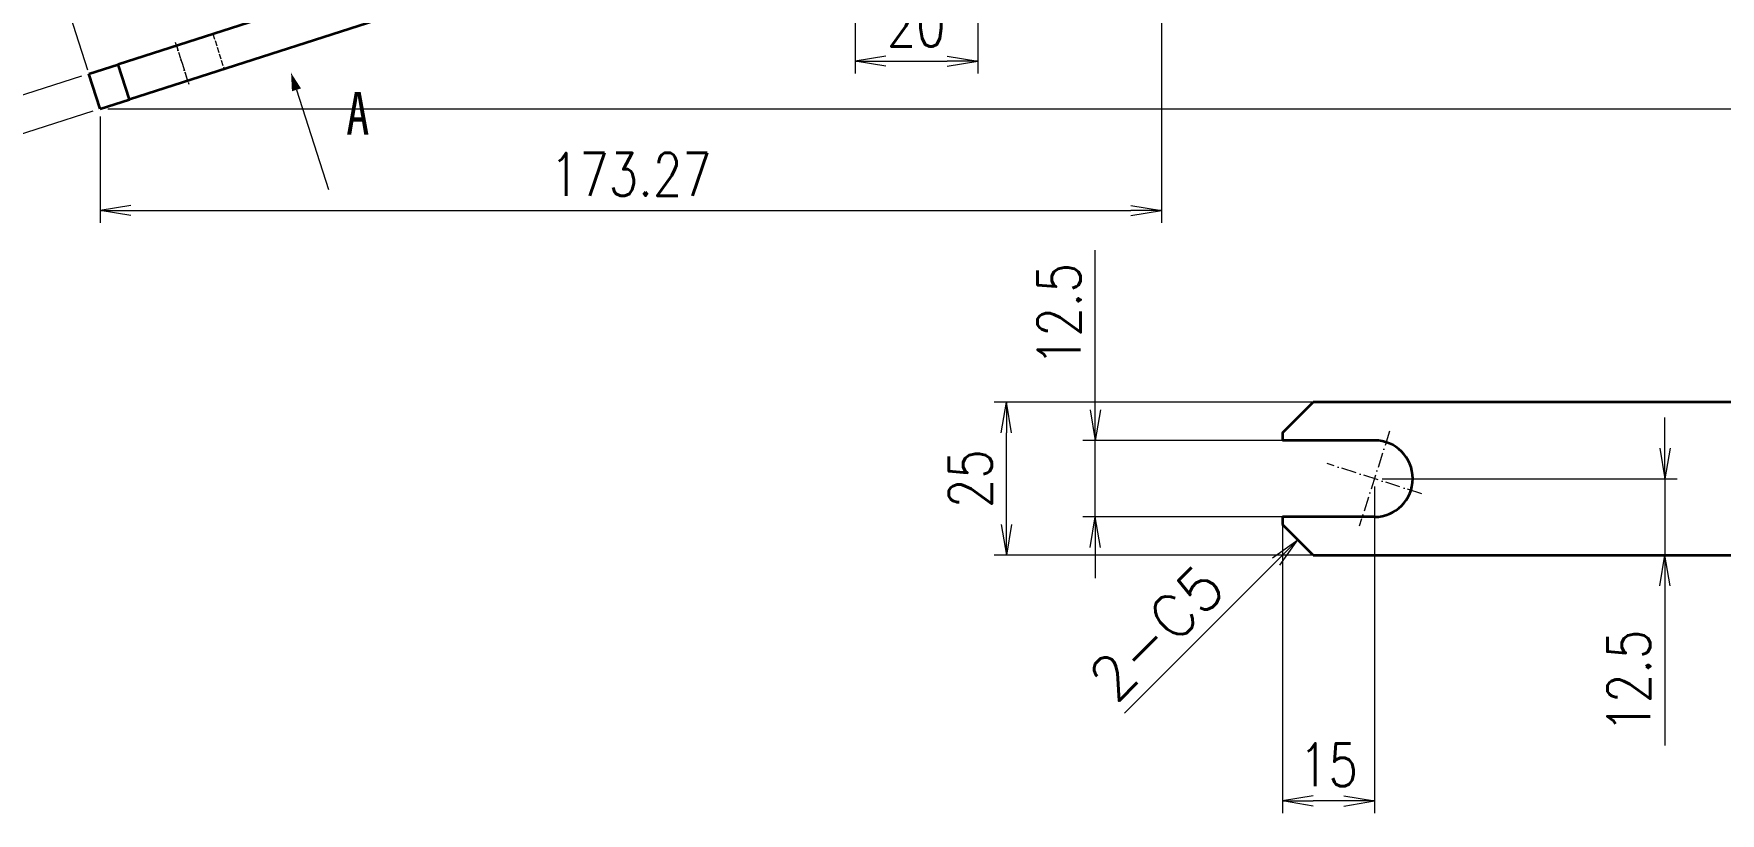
# Model space of a CAD drawing. Header units: millimetres. Extents: x -49572 to 104182, y -50696 to 51993.
# Drawn here: x -47445.2 to -47169.8, y 43098.5 to 43225.8 of the extents above; entities that cross this region are included whole.
import ezdxf
from ezdxf.enums import TextEntityAlignment as Align

# ---------------------------------------------------------------- set-up
doc = ezdxf.new("R2010")
doc.units = ezdxf.units.MM
doc.header["$LTSCALE"] = 0.5
doc.linetypes.add('DASHDOT', pattern=[18.5, 12, -3, 0.5, -3])
doc.linetypes.add('DASHED', pattern=[15, 12, -3])
doc.layers.add('DIM', color=3, linetype='Continuous', lineweight=13)
doc.layers.add('标注线', color=3, linetype='Continuous', lineweight=18)
doc.layers.add('材质', color=7, linetype='Continuous')
doc.styles.add('DIM', font='romans.shx', dxfattribs={"width": 0.8, "bigfont": 'bigfont.shx'})
doc.styles.add('国标', font='simfang.ttf', dxfattribs={"width": 0.8})
doc.dimstyles.new('DEH 1-1$0', dxfattribs={"dimtxt": 3.5, "dimasz": 2.5, "dimexe": 1, "dimexo": 0.625, "dimgap": 1.2, "dimtad": 1, "dimzin": 9, "dimdsep": 46, "dimtxsty": 'DIM', "dimblk": 'OPEN', "dimcen": 0, "dimclrd": 8, "dimclre": 8, "dimclrt": 2, "dimazin": 2, "dimtfac": 0.5, "dimtmove": 0, "dimatfit": 3, "dimldrblk": 'OPEN', "dimfxl": 0, "dimtolj": 2, "dimlwd": 18, "dimlwe": 18, "dimarcsym": 0})
doc.dimstyles.new('DEH 1-2', dxfattribs={"dimscale": 2, "dimtxt": 3.5, "dimasz": 2.5, "dimexe": 1, "dimexo": 0.625, "dimgap": 1.2, "dimtad": 1, "dimtoh": 1, "dimdsep": 46, "dimtxsty": 'DIM', "dimblk": 'OPEN', "dimcen": 0, "dimclrd": 8, "dimclre": 8, "dimclrt": 2, "dimazin": 2, "dimtfac": 0.5, "dimtmove": 0, "dimatfit": 3, "dimldrblk": 'OPEN', "dimfxl": 0, "dimtolj": 2, "dimlwd": 18, "dimlwe": 18, "dimarcsym": 0})
doc.dimstyles.new('DEH 1-2$0', dxfattribs={"dimscale": 2, "dimtxt": 3.5, "dimasz": 2.5, "dimexe": 1, "dimexo": 0.625, "dimgap": 1.2, "dimtad": 1, "dimdsep": 46, "dimtxsty": 'DIM', "dimblk": 'OPEN', "dimcen": 0, "dimclrd": 8, "dimclre": 8, "dimclrt": 2, "dimazin": 2, "dimtfac": 0.5, "dimtmove": 0, "dimatfit": 3, "dimldrblk": 'OPEN', "dimfxl": 0, "dimtolj": 2, "dimlwd": 13, "dimlwe": 13, "dimarcsym": 0})
doc.dimstyles.new('LAM1-1', dxfattribs={"dimtxt": 3.5, "dimasz": 2.5, "dimexe": 1, "dimexo": 0.625, "dimgap": 1.2, "dimtad": 3, "dimdsep": 46, "dimtxsty": 'DIM', "dimblk": 'OPEN', "dimcen": 0, "dimclrd": 3, "dimclre": 3, "dimclrt": 2, "dimazin": 2, "dimtfac": 0.5, "dimtmove": 0, "dimatfit": 3, "dimldrblk": 'OPEN', "dimfxl": 0, "dimlwd": 13, "dimlwe": 13, "dimarcsym": 0})

# ---------------------------------------------------------------- blocks, each defined once
blk = doc.blocks.new('_Open')
at = {"color": 0, "linetype": 'ByBlock', "lineweight": -2}
for p, q in [((-1, 0.167), (0, 0)), ((-1, -0.167), (0, 0)), ((0, 0), (-1, 0))]:
    blk.add_line(p, q, dxfattribs=at)
blk = doc.blocks.new('*D148')
at = {"layer": 'Defpoints', "color": 0, "transparency": 16777216}
for p in [(-47226.28, 43153.15), (-47223.79, 43140.65), (-47178.85, 43140.65)]:
    blk.add_point(p, dxfattribs=at)
at = {"layer": '标注线', "color": 8, "lineweight": 13, "transparency": 16777216}
for p, q in [((-47178.85, 43158.15), (-47178.85, 43163.15)), ((-47225.03, 43153.15), (-47176.85, 43153.15)), ((-47178.85, 43153.15), (-47178.85, 43140.65)), ((-47222.54, 43140.65), (-47176.85, 43140.65)), ((-47178.85, 43135.65), (-47178.85, 43109.59))]:
    blk.add_line(p, q, dxfattribs=at)
at = {"layer": '标注线', "color": 8, "lineweight": 13, "transparency": 16777216, "xscale": 5, "yscale": 5, "zscale": 5}
for p, rotation in [((-47178.85, 43153.15), 270), ((-47178.85, 43140.65), 90)]:
    blk.add_blockref('_Open', p, dxfattribs=dict(at, rotation=rotation))
at = {"layer": '标注线', "color": 2, "transparency": 16777216, "insert": (-47184.75, 43120.12), "char_height": 7, "attachment_point": 5, "rotation": 90, "style": 'DIM'}
blk.add_mtext('\\A2;12.5', dxfattribs=at)
blk = doc.blocks.new('*D149')
at = {"layer": 'Defpoints', "color": 0, "transparency": 16777216}
for p in [(-47271.87, 43159.4), (-47232.66, 43159.4), (-47232.66, 43146.91)]:
    blk.add_point(p, dxfattribs=at)
at = {"layer": '标注线', "color": 8, "lineweight": 13, "transparency": 16777216}
for p, q in [((-47271.87, 43164.4), (-47271.87, 43190.47)), ((-47233.91, 43159.4), (-47273.87, 43159.4)), ((-47271.87, 43146.91), (-47271.87, 43159.4)), ((-47233.91, 43146.91), (-47273.87, 43146.91)), ((-47271.87, 43141.91), (-47271.87, 43136.91))]:
    blk.add_line(p, q, dxfattribs=at)
at = {"layer": '标注线', "color": 8, "lineweight": 13, "transparency": 16777216, "xscale": 5, "yscale": 5, "zscale": 5}
for p, rotation in [((-47271.87, 43159.4), 270), ((-47271.87, 43146.91), 90)]:
    blk.add_blockref('_Open', p, dxfattribs=dict(at, rotation=rotation))
at = {"layer": '标注线', "color": 2, "transparency": 16777216, "insert": (-47277.77, 43179.94), "char_height": 7, "attachment_point": 5, "rotation": 90, "style": 'DIM'}
blk.add_mtext('\\A2;12.5', dxfattribs=at)
blk = doc.blocks.new('*D150')
at = {"layer": 'Defpoints', "color": 0, "transparency": 16777216}
for p in [(-47226.28, 43153.15), (-47241.28, 43146.91), (-47241.28, 43100.55)]:
    blk.add_point(p, dxfattribs=at)
at = {"layer": '标注线', "color": 8, "lineweight": 13, "transparency": 16777216}
for p, q in [((-47226.28, 43151.9), (-47226.28, 43098.55)), ((-47241.28, 43145.66), (-47241.28, 43098.55)), ((-47231.28, 43100.55), (-47236.28, 43100.55))]:
    blk.add_line(p, q, dxfattribs=at)
at = {"layer": '标注线', "color": 8, "lineweight": 13, "transparency": 16777216, "xscale": 5, "yscale": 5, "zscale": 5, "rotation": 180}
blk.add_blockref('_Open', (-47241.28, 43100.55), dxfattribs=at)
at = {"layer": '标注线', "color": 8, "lineweight": 13, "transparency": 16777216, "xscale": 5, "yscale": 5, "zscale": 5}
blk.add_blockref('_Open', (-47226.28, 43100.55), dxfattribs=at)
at = {"layer": '标注线', "color": 2, "transparency": 16777216, "insert": (-47233.78, 43106.45), "char_height": 7, "attachment_point": 5, "style": 'DIM'}
blk.add_mtext('\\A2;15', dxfattribs=at)
blk = doc.blocks.new('*D151')
at = {"layer": 'Defpoints', "color": 0, "transparency": 16777216}
for p in [(-47286.37, 43165.65), (-47223.68, 43165.65), (-47229.25, 43140.65)]:
    blk.add_point(p, dxfattribs=at)
at = {"layer": '标注线', "color": 8, "lineweight": 13, "transparency": 16777216}
for p, q in [((-47224.93, 43165.65), (-47288.37, 43165.65)), ((-47286.37, 43145.65), (-47286.37, 43160.65)), ((-47230.5, 43140.65), (-47288.37, 43140.65))]:
    blk.add_line(p, q, dxfattribs=at)
at = {"layer": '标注线', "color": 8, "lineweight": 13, "transparency": 16777216, "xscale": 5, "yscale": 5, "zscale": 5}
for p, rotation in [((-47286.37, 43165.65), 90), ((-47286.37, 43140.65), 270)]:
    blk.add_blockref('_Open', p, dxfattribs=dict(at, rotation=rotation))
at = {"layer": '标注线', "color": 2, "transparency": 16777216, "insert": (-47292.27, 43153.15), "char_height": 7, "attachment_point": 5, "rotation": 90, "style": 'DIM'}
blk.add_mtext('\\A2;25', dxfattribs=at)
blk = doc.blocks.new('*D162')
at = {"layer": 'Defpoints', "color": 0, "transparency": 16777216}
for p in [(-47436.16, 43219.24), (-47434.33, 43213.52), (-47465.27, 43203.61)]:
    blk.add_point(p, dxfattribs=at)
at = {"layer": '标注线', "color": 8, "lineweight": 13, "transparency": 16777216}
for p, q in [((-47468.62, 43214.09), (-47470.15, 43218.85)), ((-47437.35, 43218.86), (-47469, 43208.71)), ((-47435.52, 43213.14), (-47467.17, 43203)), ((-47467.1, 43209.32), (-47465.27, 43203.61)), ((-47463.74, 43198.85), (-47458.55, 43182.66))]:
    blk.add_line(p, q, dxfattribs=at)
at = {"layer": '标注线', "color": 8, "lineweight": 13, "transparency": 16777216, "xscale": 5, "yscale": 5, "zscale": 5}
for p, rotation in [((-47467.1, 43209.32), 287.7667609748684), ((-47465.27, 43203.61), 107.7667609748684)]:
    blk.add_blockref('_Open', p, dxfattribs=dict(at, rotation=rotation))
at = {"layer": '标注线', "color": 2, "transparency": 16777216, "insert": (-47454.77, 43190.17), "char_height": 7, "attachment_point": 5, "rotation": 287.7668, "style": 'DIM'}
blk.add_mtext('\\A2;{\\Fromans,bigfont|c134;t}6', dxfattribs=at)
blk = doc.blocks.new('*D166')
at = {"layer": 'Defpoints', "color": 0, "transparency": 16777216}
for p in [(-47263.6, 43377.01), (-47434.33, 43213.52), (-47153.35, 43213.52)]:
    blk.add_point(p, dxfattribs=at)
at = {"layer": '标注线', "color": 8, "lineweight": 13, "transparency": 16777216}
for p, q in [((-47262.35, 43377.01), (-47151.35, 43377.01)), ((-47153.35, 43372.01), (-47153.35, 43218.52)), ((-47433.08, 43213.52), (-47151.35, 43213.52))]:
    blk.add_line(p, q, dxfattribs=at)
at = {"layer": '标注线', "color": 8, "lineweight": 13, "transparency": 16777216, "xscale": 5, "yscale": 5, "zscale": 5}
for p, rotation in [((-47153.35, 43377.01), 90), ((-47153.35, 43213.52), 270)]:
    blk.add_blockref('_Open', p, dxfattribs=dict(at, rotation=rotation))
at = {"layer": '标注线', "color": 2, "transparency": 16777216, "insert": (-47159.25, 43295.27), "char_height": 7, "attachment_point": 5, "rotation": 90, "style": 'DIM'}
blk.add_mtext('\\A2;163.49', dxfattribs=at)
blk = doc.blocks.new('*D168')
at = {"layer": 'Defpoints', "color": 0, "transparency": 16777216}
for p in [(-47261.06, 43351.51), (-47434.33, 43213.52), (-47261.06, 43196.92)]:
    blk.add_point(p, dxfattribs=at)
at = {"layer": '标注线', "color": 8, "lineweight": 13, "transparency": 16777216}
for p, q in [((-47261.06, 43350.26), (-47261.06, 43194.92)), ((-47434.33, 43212.27), (-47434.33, 43194.92)), ((-47429.33, 43196.92), (-47266.06, 43196.92))]:
    blk.add_line(p, q, dxfattribs=at)
at = {"layer": '标注线', "color": 8, "lineweight": 13, "transparency": 16777216, "xscale": 5, "yscale": 5, "zscale": 5, "rotation": 180}
blk.add_blockref('_Open', (-47434.33, 43196.92), dxfattribs=at)
at = {"layer": '标注线', "color": 8, "lineweight": 13, "transparency": 16777216, "xscale": 5, "yscale": 5, "zscale": 5}
blk.add_blockref('_Open', (-47261.06, 43196.92), dxfattribs=at)
at = {"layer": '标注线', "color": 2, "transparency": 16777216, "insert": (-47347.69, 43202.82), "char_height": 7, "attachment_point": 5, "style": 'DIM'}
blk.add_mtext('\\A2;173.27', dxfattribs=at)
blk = doc.blocks.new('*D169')
at = {"layer": 'Defpoints', "color": 0, "transparency": 16777216}
for p in [(-47317.06, 43326.01), (-47363.95, 43322.13), (-47317.06, 43257.4), (-47317.06, 43251.1), (-47431.4, 43220.76)]:
    blk.add_point(p, dxfattribs=at)
at = {"layer": '标注线', "color": 8, "lineweight": 18, "transparency": 16777216}
blk.add_line((-47317.06, 43327.26), (-47317.06, 43339.33), dxfattribs=at)
blk.add_arc((-47317.06, 43257.4), 79.93, 93.5846, 194.1818, dxfattribs=at)
at = {"layer": '标注线', "color": 8, "lineweight": 18, "transparency": 16777216, "xscale": 5, "yscale": 5, "zscale": 5}
for p, rotation in [((-47317.06, 43337.33), 1.792280852714456), ((-47393.18, 43233.01), 285.9740546214676)]:
    blk.add_blockref('_Open', p, dxfattribs=dict(at, rotation=rotation))
at = {"layer": '标注线', "color": 2, "transparency": 16777216, "insert": (-47386.39, 43307.99), "char_height": 7, "attachment_point": 5, "rotation": 53.8832, "style": 'DIM'}
blk.add_mtext('\\A2;107.77\\M+1818B', dxfattribs=at)
blk = doc.blocks.new('*D174')
at = {"layer": 'Defpoints', "color": 0, "transparency": 16777216}
for p in [(-47291.06, 43324.66), (-47311.06, 43298.44), (-47291.06, 43221.29)]:
    blk.add_point(p, dxfattribs=at)
at = {"layer": '标注线', "color": 8, "lineweight": 13, "transparency": 16777216}
for p, q in [((-47291.06, 43323.41), (-47291.06, 43219.29)), ((-47311.06, 43297.19), (-47311.06, 43219.29)), ((-47306.06, 43221.29), (-47296.06, 43221.29))]:
    blk.add_line(p, q, dxfattribs=at)
at = {"layer": '标注线', "color": 8, "lineweight": 13, "transparency": 16777216, "xscale": 5, "yscale": 5, "zscale": 5, "rotation": 180}
blk.add_blockref('_Open', (-47311.06, 43221.29), dxfattribs=at)
at = {"layer": '标注线', "color": 8, "lineweight": 13, "transparency": 16777216, "xscale": 5, "yscale": 5, "zscale": 5}
blk.add_blockref('_Open', (-47291.06, 43221.29), dxfattribs=at)
at = {"layer": '标注线', "color": 2, "transparency": 16777216, "insert": (-47301.1, 43227.19), "char_height": 7, "attachment_point": 5, "style": 'DIM'}
blk.add_mtext('\\A2;20', dxfattribs=at)
blk = doc.blocks.new('*D393')
at = {"color": 8, "lineweight": 18, "transparency": 16777216}
for p, q in [((-47317.25, 43258), (-47324.56, 43280.83)), ((-47326.64, 43279.12), (-47440.98, 43242.48)), ((-47436.35, 43219.83), (-47443.67, 43242.67))]:
    blk.add_line(p, q, dxfattribs=at)
at = {"layer": 'Defpoints', "color": 0, "transparency": 16777216}
for p in [(-47317.06, 43257.4), (-47443.36, 43241.72), (-47436.16, 43219.24)]:
    blk.add_point(p, dxfattribs=at)
at = {"color": 8, "lineweight": 18, "transparency": 16777216, "xscale": 2.5, "yscale": 2.5, "zscale": 2.5}
for p, rotation in [((-47324.26, 43279.88), 17.76625439738044), ((-47443.36, 43241.72), 197.7662543973804)]:
    blk.add_blockref('_Open', p, dxfattribs=dict(at, rotation=rotation))
at = {"color": 2, "transparency": 16777216, "insert": (-47384.71, 43263.61), "char_height": 3.5, "attachment_point": 5, "rotation": 17.7663, "style": 'DIM'}
blk.add_mtext('\\A2;125.07', dxfattribs=at)
blk = doc.blocks.new('CHAMFER_DIM_L')
at = {"layer": 'DIM', "color": 2, "style": 'DIM'}
blk.add_attdef('000', text='', height=3.5, rotation=270, dxfattribs=at).set_placement((0, 7), align=Align.BOTTOM_RIGHT)
at = {"layer": 'DIM'}
blk.add_leader([(0, 0), (0, 20)], dimstyle='LAM1-1', dxfattribs=at)

msp = doc.modelspace()

# ---------------------------------------------------------------- linework, layer by layer
at = {"color": 7, "lineweight": 35}
for p, q in [((-47317.055, 43257.401), (-47431.397, 43220.764)), ((-47317.055, 43251.101), (-47429.566, 43215.051)), ((-47118.137, 43165.648), (-47236.282, 43165.655)), ((-47236.284, 43140.655), (-47118.139, 43140.648))]:
    msp.add_line(p, q, dxfattribs=at)
at = {"color": 1, "linetype": 'DASHED', "lineweight": 13, "ltscale": 0.149999}
for p, q in [((-47415.922, 43225.723), (-47414.091, 43220.009)), ((-47421.874, 43223.816), (-47420.043, 43218.102)), ((-47421.874, 43223.816), (-47420.043, 43218.102))]:
    msp.add_line(p, q, dxfattribs=at)
at = {"color": 2, "linetype": 'DASHDOT', "lineweight": 13, "ltscale": 0.18}
msp.add_line((-47422.057, 43224.387), (-47419.86, 43217.531), dxfattribs=at)
at = {"color": 7, "lineweight": 35, "ltscale": 0.124998}
for p, q in [((-47436.158, 43219.239), (-47431.397, 43220.764)), ((-47434.327, 43213.525), (-47429.566, 43215.051))]:
    msp.add_line(p, q, dxfattribs=at)
at = {"color": 7, "lineweight": 35, "ltscale": 0.15}
for p, q in [((-47434.327, 43213.525), (-47436.158, 43219.239)), ((-47429.566, 43215.051), (-47431.397, 43220.764))]:
    msp.add_line(p, q, dxfattribs=at)
at = {"color": 1, "linetype": 'DASHED', "lineweight": 13, "ltscale": 0.15}
msp.add_line((-47431.397, 43220.764), (-47429.566, 43215.051), dxfattribs=at)
at = {"color": 7, "lineweight": 13, "ltscale": 2.51654e-05}
msp.add_line((-47403.163, 43219.367), (-47403.162, 43219.367), dxfattribs=at)
at = {"color": 7, "lineweight": 13, "ltscale": 0.427556}
msp.add_line((-47402.278, 43216.607), (-47397.059, 43200.321), dxfattribs=at)
at = {"color": 7, "lineweight": 35, "ltscale": 0.176776}
msp.add_line((-47241.283, 43160.656), (-47236.282, 43165.655), dxfattribs=at)
at = {"color": 7, "lineweight": 35, "ltscale": 0.03125}
msp.add_line((-47241.283, 43160.656), (-47241.283, 43159.406), dxfattribs=at)
at = {"color": 7, "lineweight": 35, "ltscale": 0.375}
for p, q in [((-47226.283, 43159.405), (-47241.283, 43159.406)), ((-47226.284, 43146.905), (-47241.284, 43146.906))]:
    msp.add_line(p, q, dxfattribs=at)
at = {"color": 2, "linetype": 'DASHDOT', "lineweight": 13, "ltscale": 0.40625}
msp.add_line((-47223.803, 43160.892), (-47228.763, 43145.417), dxfattribs=at)
at = {"color": 2, "linetype": 'DASHDOT', "lineweight": 13, "ltscale": 0.406248}
msp.add_line((-47218.546, 43150.675), (-47234.021, 43155.634), dxfattribs=at)
at = {"color": 7, "lineweight": 35, "ltscale": 0.031252}
msp.add_line((-47241.284, 43146.906), (-47241.284, 43145.656), dxfattribs=at)
at = {"color": 7, "lineweight": 35, "ltscale": 0.176773}
msp.add_line((-47236.284, 43140.655), (-47241.284, 43145.656), dxfattribs=at)
at = {"color": 7, "lineweight": 35}
msp.add_arc((-47226.283, 43153.155), 6.25, 269.99637, 89.99637, dxfattribs=at)
at = {"color": 7, "lineweight": 13}
msp.add_solid([(-47401.539, 43216.844), (-47403.162, 43219.367), (-47403.017, 43216.37)], dxfattribs=at)

# ---------------------------------------------------------------- block references
at = {"layer": 'DIM', "xscale": 1.999999999996571, "yscale": 1.999999999996571, "zscale": 1.999999999996571, "rotation": 135.0010971280098}
msp.add_blockref('CHAMFER_DIM_L', (-47238.784, 43143.155), dxfattribs=at).add_auto_attribs({'000': '2-C5'})

# ---------------------------------------------------------------- texts
at = {"layer": '材质', "color": 3, "style": '国标', "width": 0.8}
msp.add_text('A', height=7, dxfattribs=at).set_placement((-47392.27, 43209.277), align=Align.CENTER)

# ---------------------------------------------------------------- dimensions: what is measured, and where the dimension line sits
dim = msp.add_aligned_dim(p1=(-47317.055, 43257.401), p2=(-47436.158, 43219.239), distance=-23.605, dimstyle='DEH 1-1$0', override={"dimarcsym": 1})
dim.commit()
dim.dimension.update_dxf_attribs({"geometry": '*D393', "text_midpoint": (-47384.71, 43263.608)})
at = {"layer": '标注线'}
for base, p1, p2, picture, middle in [((-47153.354, 43213.525), (-47263.602, 43377.012), (-47434.327, 43213.525), '*D166', (-47159.254, 43295.269)), ((-47271.867, 43159.405), (-47232.665, 43146.905), (-47232.664, 43159.405), '*D149', (-47277.767, 43179.938)), ((-47286.369, 43165.654), (-47229.252, 43140.655), (-47223.679, 43165.654), '*D151', (-47292.269, 43153.155)), ((-47178.855, 43140.654), (-47226.283, 43153.155), (-47223.789, 43140.654), '*D148', (-47184.755, 43120.121))]:
    dim = msp.add_linear_dim(base=base, p1=p1, p2=p2, angle=90, dimstyle='DEH 1-2$0', dxfattribs=at)
    dim.commit()
    dim.dimension.update_dxf_attribs({"geometry": picture, "text_midpoint": middle})
for base, p1, p2, picture, middle in [((-47261.055, 43196.92), (-47434.327, 43213.525), (-47261.055, 43351.512), '*D168', (-47347.691, 43202.82)), ((-47241.284, 43100.549), (-47226.283, 43153.155), (-47241.284, 43146.905), '*D150', (-47233.783, 43106.449))]:
    dim = msp.add_linear_dim(base=base, p1=p1, p2=p2, dimstyle='DEH 1-2$0', dxfattribs=at)
    dim.commit()
    dim.dimension.update_dxf_attribs({"geometry": picture, "text_midpoint": middle})
dim = msp.add_angular_dim_2l(base=(-47363.951, 43322.133), line1=((-47317.055, 43257.401), (-47431.397, 43220.764)), line2=((-47317.055, 43326.012), (-47317.055, 43251.101)), dimstyle='DEH 1-2', dxfattribs=at)
dim.commit()
dim.dimension.update_dxf_attribs({"geometry": '*D169', "text_midpoint": (-47386.393, 43307.994)})
dim = msp.add_linear_dim(base=(-47291.055, 43221.294), p1=(-47311.055, 43298.443), p2=(-47291.055, 43324.66), dimstyle='DEH 1-2$0', dxfattribs=at)
dim.commit()
dim.dimension.update_dxf_attribs({"geometry": '*D174', "text_midpoint": (-47301.102, 43221.294), "dimtype": 160})
dim = msp.add_aligned_dim(p1=(-47436.158, 43219.239), p2=(-47434.327, 43213.525), distance=-32.489, text='{\\Fromans,bigfont|c134;t}<>', dimstyle='DEH 1-2$0', dxfattribs=at)
dim.commit()
dim.dimension.update_dxf_attribs({"geometry": '*D162', "text_midpoint": (-47454.766, 43190.174)})

doc.saveas('drawing.dxf')
